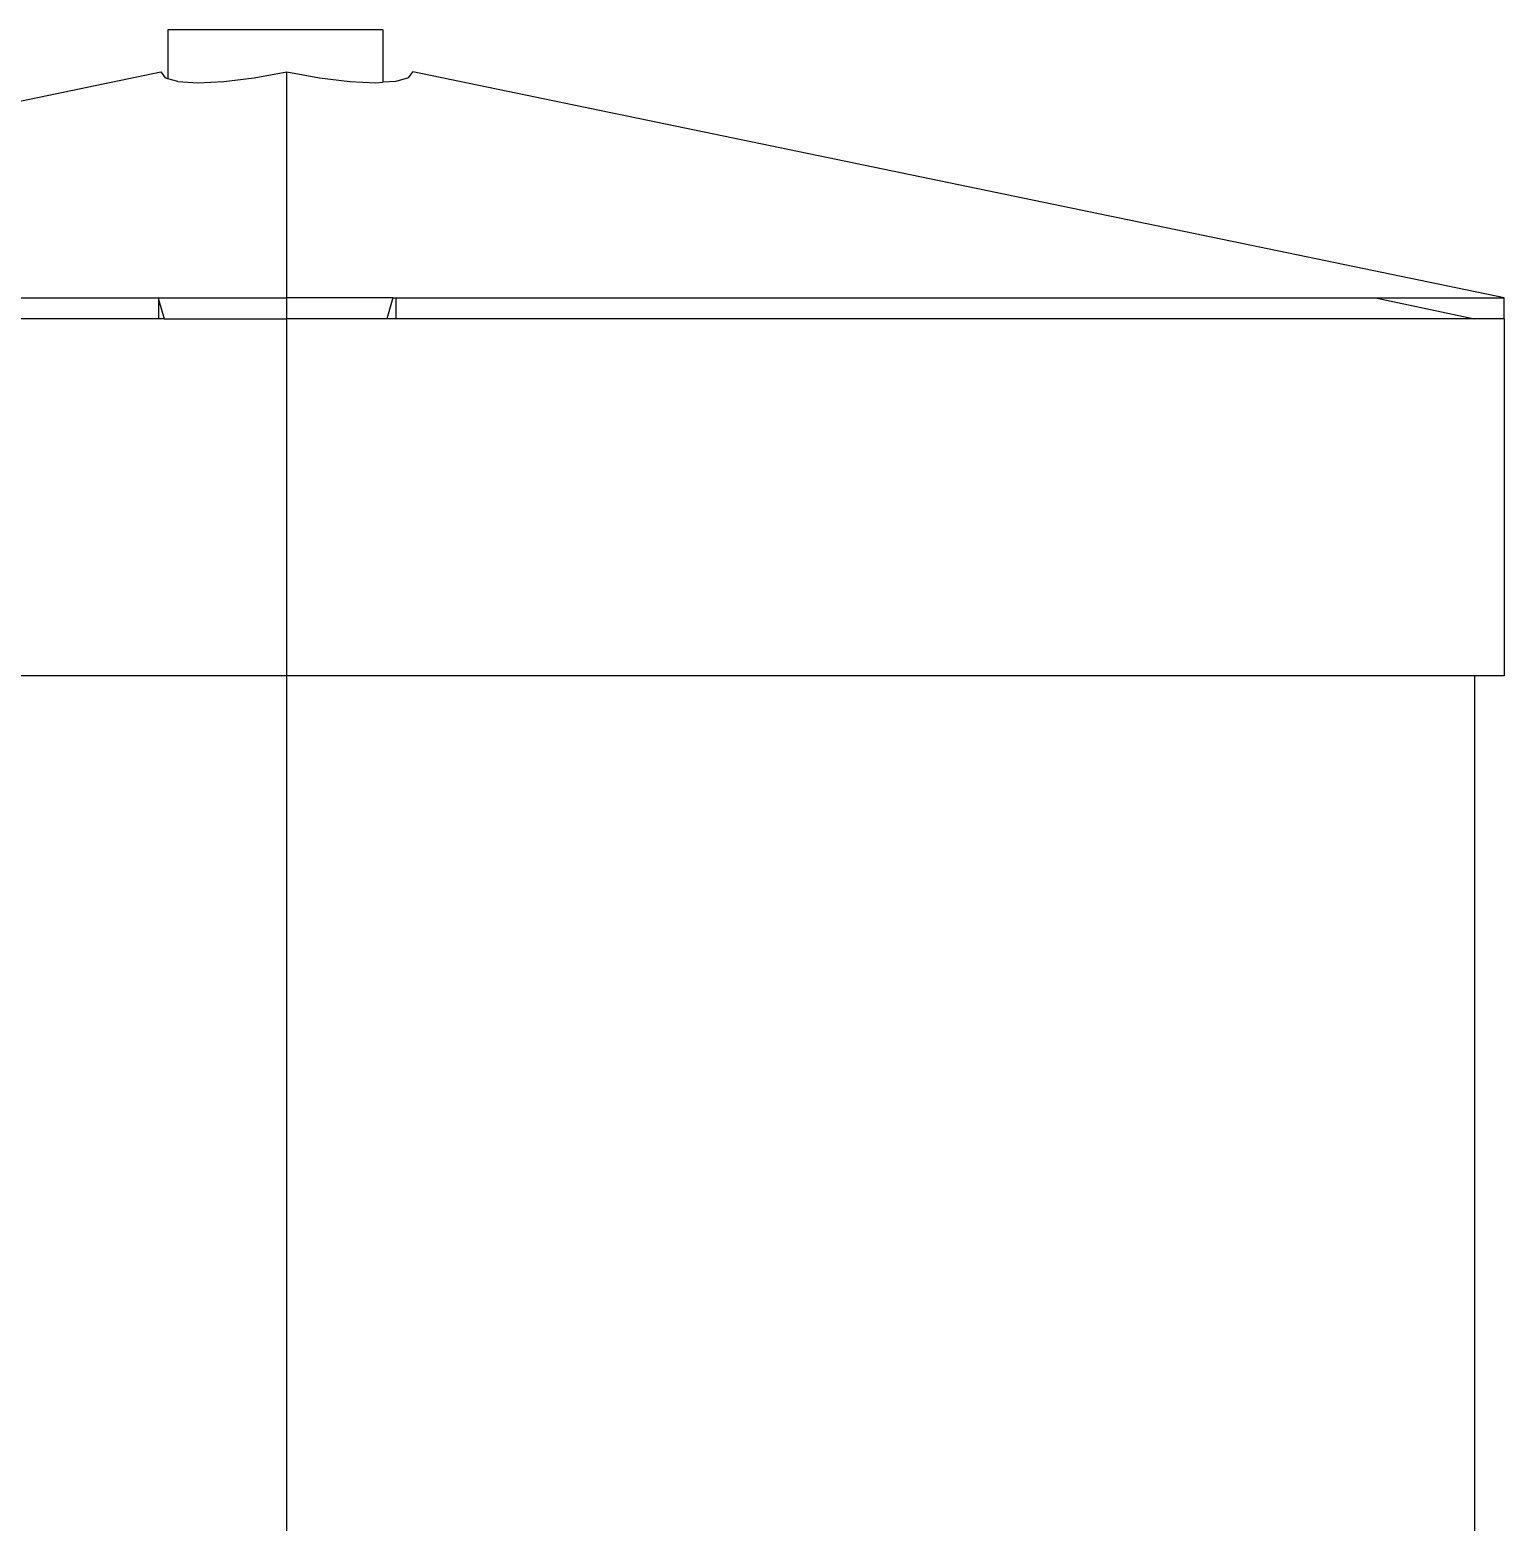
# Model space of a CAD drawing. Header units: metres. Extents: x -175 to 101, y -7 to 93.
# Drawn here: x 2.8314 to 2.9429, y 1.9247 to 2.0375 of the extents above; entities that cross this region are included whole.
import ezdxf

# ---------------------------------------------------------------- set-up
doc = ezdxf.new("R2010")
doc.units = ezdxf.units.M

msp = doc.modelspace()

# ---------------------------------------------------------------- linework, layer by layer
for p, q in [((2.84184, 2.03753), (2.84184, 2.03384)), ((2.8581, 2.03753), (2.84184, 2.03753)), ((2.8581, 2.03753), (2.8581, 2.03357)), ((2.75879, 2.01727), (2.84131, 2.03435)), ((2.84131, 2.03435), (2.84163, 2.03391)), ((2.84837, 2.03391), (2.85083, 2.03435)), ((2.85083, 2.01727), (2.85083, 2.03435)), ((2.85083, 2.03435), (2.8533, 2.03391)), ((2.86004, 2.03391), (2.86036, 2.03435)), ((2.94288, 2.01727), (2.86036, 2.03435)), ((2.84184, 2.03384), (2.84163, 2.03391)), ((2.84259, 2.03363), (2.84184, 2.03384)), ((2.84259, 2.03363), (2.8441, 2.03353)), ((2.8441, 2.03353), (2.84607, 2.03363)), ((2.84607, 2.03363), (2.84837, 2.03391)), ((2.8533, 2.03391), (2.8556, 2.03363)), ((2.8556, 2.03363), (2.85757, 2.03353)), ((2.85757, 2.03353), (2.8581, 2.03357)), ((2.85908, 2.03363), (2.8581, 2.03357)), ((2.86004, 2.03391), (2.85908, 2.03363)), ((2.76852, 2.01727), (2.84111, 2.01727)), ((2.84111, 2.01727), (2.84116, 2.01706)), ((2.84111, 2.01727), (2.84116, 2.01727)), ((2.84116, 2.01706), (2.84116, 2.01727)), ((2.84116, 2.01727), (2.85083, 2.01727)), ((2.85083, 2.01568), (2.85083, 2.01727)), ((2.85884, 2.01727), (2.85083, 2.01727)), ((2.85884, 2.01727), (2.85839, 2.01568)), ((2.85884, 2.01727), (2.85911, 2.01727)), ((2.85911, 2.01568), (2.85911, 2.01727)), ((2.85911, 2.01727), (2.93315, 2.01727)), ((2.93315, 2.01727), (2.94064, 2.01568)), ((2.93315, 2.01727), (2.94288, 2.01727)), ((2.94288, 2.01568), (2.94288, 2.01727)), ((2.84116, 2.01568), (2.84116, 2.01706)), ((2.84116, 2.01706), (2.84155, 2.01568)), ((2.84116, 2.01568), (2.76103, 2.01568)), ((2.84155, 2.01568), (2.84116, 2.01568)), ((2.84155, 2.01568), (2.85083, 2.01568)), ((2.85083, 1.98869), (2.85083, 2.01568)), ((2.85839, 2.01568), (2.85083, 2.01568)), ((2.85911, 2.01568), (2.85839, 2.01568)), ((2.94064, 2.01568), (2.85911, 2.01568)), ((2.94288, 2.01568), (2.94064, 2.01568)), ((2.94288, 2.01568), (2.94288, 1.98869)), ((2.85083, 1.98869), (2.76103, 1.98869)), ((2.85083, 0.0428), (2.85083, 1.98869)), ((2.94064, 1.98869), (2.85083, 1.98869)), ((2.94288, 1.98869), (2.94064, 1.98869)), ((2.94064, 1.98869), (2.94064, 0.0428))]:
    msp.add_line(p, q)

doc.saveas('drawing.dxf')
